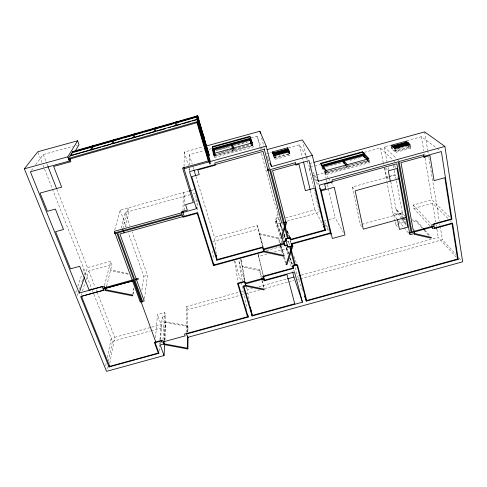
<?xml version="1.0" encoding="UTF-8"?>
<svg xmlns="http://www.w3.org/2000/svg" width="487" height="487" viewBox="0 0 487 487"><rect width="100%" height="100%" fill="white"/><g stroke="black" fill="none" stroke-linecap="round" stroke-linejoin="round"><path stroke-width="0.37" stroke-dasharray="2.44 1.83" d="M186.503 332.554L186.57 306.573L240.803 291.664M184.263 210.354L184.445 196.267L183.307 192.669L182.99 210.147M184.037 166.481L184.281 152.066L203.176 146.867M164.941 340.395L165.75 326.747L162.183 316.702L165.836 315.698L164.734 312.569L157.496 314.559L155.487 338.228M164.204 340.09L165.477 321.584L187.933 325.919L187.939 331.884M164.344 340.127L165.836 315.698M162.975 339.762L164.734 312.569M160.229 344.169L160.491 340.462M160.546 339.719L162.183 316.702M159.152 351.005L159.596 344.966M159.651 344.212L159.76 342.696M159.98 339.676L161.075 324.573L157.496 314.559M144.505 298.689L147.482 275.301L132.038 231.818M141.875 290.282L143.811 276.312L128.27 232.853M132.89 294.385L133.864 288.438M132.951 294.373L133.925 288.432M109.752 363.284L114.774 337.296L97.388 292.857M106.97 369.158L107.688 365.506M108.552 361.123L112.448 341.393L92.341 290.337M105.649 365.816L106.251 362.839M107.304 357.628L111.219 338.276M125.5 226.93L129.104 211.492L127.85 207.931L123.101 227.539M106.623 286.07L111.943 264.636L110.683 261.276L87.526 267.649L84.762 276.111M121.36 228.068L125.202 212.563L190.271 194.66M104.504 285.419L110.683 261.276M114.755 229.834L120.119 210.055L188.42 191.263M187.751 331.824L187.933 325.919M262.615 246.799L259.346 234.393L259.565 233.65L278.461 237.863L280.086 242.806M259.516 270.51L259.735 269.798L242.368 266.097L242.155 266.815L259.516 270.51L261.19 277.693M280.128 236.049L275.173 221.372L278.059 211.93M280.725 235.538L275.965 221.555L278.187 214.292M279.623 242.843L278.229 238.6L278.461 237.863M281.273 242.97L283.495 235.86M282.046 243.141L284.938 233.9M81.122 295.183L81.579 293.758M82.486 290.916L85.663 280.95M85.889 280.238L88.835 270.991L111.943 264.636M77.36 295.566L78.066 293.43M79.478 289.144L80.891 284.858M81.828 282.003L82.772 279.148M84.184 274.863L85.128 272.008M75.686 292.736L76.642 289.905M77.835 286.368L81.901 274.333M82.857 271.502L83.813 268.672M400.691 218.006L400.965 217.263M422.095 228.001L416.616 221.78L416.896 221.043L411.825 219.844M31.265 170.584L33.487 167.607M35.709 164.63L43.27 154.513L73.19 146.277M76.112 145.473L77.567 145.071M91.063 150.69L92.189 150.38M189.443 165.038L189.34 154.763L204.607 150.556M208.972 149.357L211.882 148.559M251.146 137.748L256.959 136.147L261.105 146.55M217.75 149.862L229.383 146.654M237.382 144.456L246.836 141.851M215.692 150.739L230.205 146.745M233.833 145.747L248.352 141.747M213.592 154.428L217.257 153.417M220.921 152.407L234.85 148.578M213.635 154.732L252.443 143.732M214.913 154.963L232.713 150.063M233.79 149.765L251.59 144.864M214.073 156.09L252.887 145.406M213.3 153.582L214.45 157.538L253.301 146.843L252.418 143.525M266.535 153.862L271.649 152.455M288.462 147.829L299.42 144.809L306 155.572M273.353 155.834L274.93 159.389L290.307 155.158L289.497 151.865M192.073 190.259L195.725 189.254M193.187 193.856L196.833 192.858M309.537 163.577L313.202 162.567M310.389 167.23L314.036 166.225M314.766 166.024L319.874 164.618M364.367 152.376L380.414 147.963L392.455 159.59M387.165 162.433L384.225 146.916L390.793 145.108M406.858 140.688L421.456 136.67L436.541 147.957M392.753 147.671L391.731 147.951L395.42 151.323L410.602 147.141L408.903 145.735M325.931 166.998L341.935 162.597M349.934 160.393L362.298 156.997M391.585 147.159L391.932 149.04L394.062 148.456M397.702 148.632L400.594 147.841M396.576 149.314L410.322 145.534L410.791 148.249L395.627 152.425L391.932 149.04M325.706 171.808L368.44 160.046M326.728 171.996L346.835 166.469M347.888 166.177L367.995 160.643M312.63 176.02L324.786 172.678L328.086 177.749M321.834 167.631L326.32 174.51L369.706 162.573L369.164 159.852M384.748 167.711L386.55 177.11L395.018 174.784L397.447 177.28M361.622 226.632L360.38 224.744L352.32 186.941L388.042 177.116M388.772 176.915L395.334 175.107L396.168 179.587M282.43 229.675L278.387 217.762L279.629 217.427M216.155 253.599L214.566 237.394L257.398 225.615L263.065 246.854M280.725 234.35L276.232 220.434L278.899 219.704M285.485 217.89L314.955 209.787L322.784 225.037M212.624 241.613L258.341 229.036M277.14 223.868L279.8 223.137L282.509 230.801M287.105 221.128L319.484 212.222L314.292 190.295M279.8 223.137L280.354 225.238L282.819 224.562M324.64 220.696L326.028 220.313M328.816 219.546L335.074 217.823L343.512 232.469M143.811 276.312L147.482 275.301M390.811 181.651L396.132 209.739L396.747 209.568L403.096 217.092M429.796 225.773L413.901 208.442L413.293 205.021L431.999 199.877L449.818 217.239M287.074 241.869L288.535 241.467L289.826 245.034M386.842 181.432L393.119 214.158L397.392 212.983L401.191 217.537M413.901 208.442L432.572 203.31L448.229 218.754M405.044 216.258L402.098 212.807L393.825 215.084L394.951 220.958M266.298 250.616L283.471 245.898M361.829 224.343L402.42 213.184L396.308 180.336M242.313 280.883L239.014 261.689L241.449 261.02L240.87 259.035M263.199 275.143L258.646 256.29L267.436 253.873M274.035 252.059L286.496 248.632L288.201 253.581M395.091 221.695L395.657 224.635L403.881 222.376L406.505 225.536M241.534 291.463L243.737 290.861M249.77 303.322L247.317 289.875L252.418 288.474M258.974 286.673L286.666 279.057M301.203 275.064L438.257 237.4L456.739 257.733M187.641 332.134L187.629 309.708L240.335 295.225M241.065 295.019L244.73 294.014M245.46 293.813L260.101 289.789M264.496 288.584L287.92 282.143M288.651 281.943L293.777 280.536M297.435 279.532L299.633 278.929M300.363 278.728L442.379 239.695L456.063 254.622M114.774 337.296L150.946 327.355M151.67 327.161L161.075 324.573M112.448 341.393L150.416 330.959M151.147 330.758L165.75 326.747M165.3 322.266L187.751 326.594M128.105 273.438L110.64 269.871L110.476 270.602L129.39 274.461M259.346 234.393L278.229 238.6M275.173 221.372L275.965 221.555M404.313 218.864L405.756 219.205M412.994 220.921L416.616 221.78M437.143 148.407L440.765 151.116M406.834 144.937L410.791 148.249M407.875 146.015L409.561 147.427L409.281 145.82M394.872 149.594L396.461 151.037L396.266 149.966M384.225 146.916L396.643 158.61M397.185 159.121L398.804 160.649M393.003 160.12L394.64 161.702M450.39 220.885L451.467 221.95M394.099 165.604L396.034 167.516M385.54 167.954L387.865 170.377M413.293 205.021L431.226 224.355M386.55 177.11L388.882 179.636M459.101 257.94L461.639 260.703M368.464 160.339L369.487 161.465L326.071 173.409L322.175 167.449M367.235 159.852L369.706 162.573M366.906 160.065L368.434 161.757L368.111 160.138M416.896 221.043L422.88 227.819M424.877 230.071L430.368 236.28M424.086 230.26L428.572 235.355M403.583 217.671L405.537 219.99M396.132 209.739L402.463 217.269M402.95 217.847L405.872 221.323M401.665 218.109L405.945 223.229M401.172 218.584L406.481 224.97M393.119 214.158L397.13 219.144M398.865 221.214L403.656 227.094M404.137 227.685L408.447 232.981M395.657 224.635L398.183 227.825M347.158 165.83L348.059 166.98L347.712 165.373M346.117 166.116L347.006 167.272L346.781 166.195M352.32 186.941L354.743 190.259M326.339 171.929L327.124 173.122L326.759 171.515M328.5 178.382L330.563 181.554M330.971 182.187L333.449 185.991M306.384 156.205L308.703 159.998M309.976 167.175L308.07 163.979L302.89 142.094M313.019 172.288L316.447 178.041M310.463 170.225L308.935 167.631L313.604 187.367M313.525 175.417L318.882 184.506M314.133 178.595L318.273 185.681M288.487 151.11L290.021 153.995L274.631 158.232L273.323 155.286M288.456 151.676L290.307 155.158M287.75 151.974L288.968 154.288L288.566 152.662M324.409 221.573L328.634 229.59M324.999 224.422L329.2 232.457M329.553 233.127L330.606 235.136M274.893 156.175L275.685 157.94L275.271 156.321M267.32 156.37L268.994 160.454M267.777 158.908L269.749 163.76M261.379 147.244L262.207 149.326M38.047 152.468L41.931 162.329M43.039 165.142L52.194 188.384M52.468 189.09L92.067 289.631M43.27 154.513L46.588 162.999M46.862 163.705L47.969 166.536M56.821 189.163L87.526 267.649M88.835 270.991L95.184 287.214M96.286 290.033L97.114 292.151M287.336 230.844L289.43 236.487M287.257 230.984L289.29 236.469M287.336 231.453L289.436 237.126M290.416 240.864L290.928 242.252M290.222 240.998L290.757 242.459M293.947 256.442L296.522 263.577M278.272 213.409L274.504 202.957L261.397 153.034M252.284 143.702L252.99 145.692L214.116 156.394L213.83 154.288M120.119 210.055L126.23 227.155M252.108 143.495L253.301 146.843M278.387 217.762L282.411 229.091M284.171 234.046L285.674 238.295M284.195 234.661L285.461 238.222M125.202 212.563L130.011 226.114M283.982 234.984L284.968 237.772M286.441 241.954L287.184 244.048M280.354 225.238L282.332 230.85M283.811 235.063L284.804 237.869M286.283 242.076L287.026 244.182M302.549 290.386L297.539 276.074L295.049 266.499M251.213 143.994L251.913 145.99L251.469 144.316M286.612 247.481L288.602 253.21M290.337 258.22L292.322 263.948M286.344 247.402L288.523 253.703M289.978 257.903L292.157 264.197M289.662 257.818L292.097 264.879M293.807 269.828L294.294 271.241M276.232 220.434L281.133 234.722M282.363 238.295L283.093 240.438M282.399 239.245L283.117 241.339M186.57 306.573L187.629 309.708M281.017 245.631L284.037 254.811M283.446 254.354L280.938 246.696L280.159 246.525L282.649 254.184M284.359 257.142L285.96 262.018M280.549 245.673L283.331 254.165M283.556 256.966L285.595 263.23M184.281 152.066L188.463 165.653M189.34 168.514L190.003 170.657M189.34 154.763L192.219 164.186M193.102 167.084L193.765 169.257M195.975 176.507L214.566 237.394M234.813 260.819L240.974 281.559M241.187 282.277L243.524 290.142M239.014 261.689L244.547 280.482M246.465 286.983L247.317 289.875M214.712 154.434L215.193 156.096L214.895 153.989M258.086 254.305L258.646 256.29M232.476 149.229L232.944 150.897L232.439 148.797M233.553 148.931L234.022 150.599L233.675 149.205M257.398 225.615L262.992 246.745M256.959 136.147L259.662 146.423M259.851 147.159L260.429 149.363M286.496 248.632L288.024 254.464M289.558 260.295L291.47 267.582M261.58 137.833L264.051 147.324M264.24 148.054L264.812 150.246M288.535 241.467L289.491 245.15M273.919 155.45L274.93 159.389M258.061 254.415L263.083 275.258M299.42 144.809L303.304 161.051M310.365 190.587L314.955 209.787M259.735 269.798L261.586 277.687M262.256 280.555L263.936 287.726M261.866 280.567L263.54 287.75M324.786 172.678L326.308 179.338M326.473 180.08L327.319 183.782M327.489 184.518L335.074 217.823M325.456 170.7L326.32 174.51M325.499 171.485L325.858 173.086L369.207 161.16L368.994 160.083M380.414 147.963L383.701 165.069M384.267 168.045L386.696 180.689M396.747 209.568L397.392 212.983M388.145 167.607L388.565 169.823M393.259 165.367L394.068 169.713M394.208 170.438L395.018 174.784M402.098 212.807L403.193 218.693M403.333 219.43L403.881 222.376M391.84 147.171L392.035 148.231M394.927 148.608L395.627 152.425M394.914 149.966L395.109 151.037L410.267 146.867L409.987 145.254M241.449 261.02L245.04 280.908M240.742 259.175L244.681 280.896M243.865 291.61L246.939 309.592M421.456 136.67L423.812 150.8M424.311 153.77L424.561 155.262M425.054 158.232L431.999 199.877M432.572 203.31L435.658 221.835M436.151 224.799L436.401 226.285M436.894 229.249L438.257 237.4M424.658 131.898L427.61 149.868M427.732 150.617L428.347 154.361M428.84 157.35L439.304 220.982M439.798 223.977L440.041 225.475M440.163 226.224L442.379 239.695M234.618 260.862L237.979 282.156M214.061 154.702L214.45 157.538M212.679 250.768L213.397 258.981M197.077 198.927L197.6 211.827M195.938 195.244L196.267 204.23M189.473 168.709L189.492 170.176M289.625 152.37L274.218 156.607L274.084 156.309L274.498 157.934L289.868 153.703L289.467 152.078L289.625 152.37"/><path stroke-width="0.73" d="M182.978 210.908L182.954 212.429L184.183 216.289M289.436 237.126L290.489 239.969L325.511 230.339L309.093 160.631L272.568 170.681L285.851 222.048L280.835 238.149L281.675 238.332L286.697 222.236L285.851 222.048L281.79 223.162L263.035 151.402L189.504 171.643L216.806 260.228L263.187 247.475L264.197 251.128L263.96 251.913L284.024 256.29L284.268 255.517L264.197 251.128L213.915 264.952L197.631 212.588L119.893 233.973L144.213 300.954L140.244 302.043L114.36 231.301L196.431 208.722L184.001 168.752L184.025 167.236M75.296 150.964L79.028 144.669L77.603 140.792L37.767 151.761L24.35 168.812L106.537 371.35L164.04 355.553L164.716 344.181M187.945 337.101L187.769 348.99L163.93 344.546L164.302 340.863M176.933 121.604L176.708 125.007L175.582 125.317L175.825 121.908L176.933 121.604L177.268 122.687M156.132 127.551L155.469 131.082L154.342 131.393L155.03 127.856L156.132 127.551L156.479 128.629M187.964 348.284L164.119 343.828L162.926 340.516L155.109 342.665L158.987 353.27L109.033 366.997L109.319 365.512M106.056 288.255L106.428 286.776M135.343 133.499L134.235 137.151L133.109 137.462L134.235 133.803L135.343 133.499L135.703 134.576M280.603 245.101L281.048 243.683M304.552 296.114L306.305 301.124L458.243 259.376L452.551 223.016L432.359 228.567L431.738 224.909L451.973 219.345L441.368 151.567L400.965 162.682L413.177 230.01L413.84 229.827L414.498 233.474L414.206 234.253L431.062 238.18L431.366 237.412L414.498 233.474L409.884 234.74L396.832 163.821L319.265 185.157L330.393 232.932L291.439 243.64L292.017 245.886L286.052 264.624L286.873 264.8L292.851 246.075L291.835 243.33M109.033 366.997L80.672 296.607L105.691 289.728L132.829 295.116L132.647 295.871L105.521 290.495L105.691 289.728L104.315 286.149L79.235 293.046L84.531 276.817M79.235 293.046L30.371 171.771L69.331 161.045L70.451 159.152M70.585 155.353L73.013 151.323M197.43 119.218L197.838 122.432L68.637 159.377L68.314 158.537L70.067 155.639L197.43 119.218L197.685 120.064M24.35 168.812L67.754 156.863L77.603 140.792M154.829 128.44L72.204 152.072L72.496 151.585L197.211 115.912L197.235 116.308L156.29 128.02M154.927 128.745L72.32 152.37L70.274 156.181M156.394 128.325L197.332 116.612M73.878 152.206L92.153 146.983M94.344 146.356L111.888 141.333M114.81 140.5L122.121 138.411M123.582 137.991L132.354 135.483M135.276 134.643L142.588 132.555M144.049 132.135L152.821 129.627M157.21 128.373L163.054 126.699M164.515 126.285L173.287 123.777M176.945 122.73L183.52 120.849M184.987 120.429L195.951 117.294M71.632 155.505L80.361 153.009M81.816 152.595L90.545 150.099M92.006 149.679L100.736 147.184M102.191 146.77L110.92 144.268M112.381 143.854L145.126 134.491M146.581 134.071L155.31 131.575M156.765 131.161L165.501 128.665M168.411 127.831L170.59 127.204M172.045 126.79L180.78 124.295M182.235 123.875L190.965 121.379M192.42 120.965L196.791 119.717M68.314 158.537L197.576 121.573M197.74 115.65L196.632 115.955L196.827 119.242L197.959 118.925L197.74 115.65L198.282 120.039M197.418 119.674L200.035 127.57M198.142 121.884L197.272 122.121L209.605 163.949L210.457 163.711L198.142 121.884L197.984 119.522L210.128 160.807M206.086 146.063L259.869 131.259L266.212 146.124L271.509 166.578L312.325 155.347L318.352 181.237L444.887 146.429L462.65 261.811L187.641 337.369L186.503 334.039L248.218 317.086L247.834 314.833M212.362 146.63L249.892 136.293L252.242 142.861L213.3 153.582L212.362 146.63L212.916 148.541M212.709 148.584L250.513 138.174L250.038 136.841L212.521 147.171L213.513 151.341L213.318 149.911M212.916 149.436L250.762 139.02M231.538 145.187L214.201 149.959L214.609 152.821M184.001 168.752L266.212 146.124M266.979 149.649L302.372 139.909L312.325 155.347M272.361 151.956L287.5 147.786L289.339 151.207L273.919 155.45L272.361 151.956L272.69 153.247M272.781 153.387L287.933 149.217M273.889 153.399L286.959 149.801L287.774 149.941L274.455 153.588L274.765 154.61L274.157 154.397L273.889 153.399L274.491 153.6M273.925 153.411L287.007 149.807M274.68 153.74L287.233 150.617M273.779 154.495L275.222 154.099M276.336 153.801L287.458 150.733M274.631 154.586L288.048 150.958L287.726 149.935M274.071 155.633L287.738 151.871M189.151 191.062L191.342 190.46M313.932 162.366L424.658 131.898L444.887 146.429M362.529 151.767L320.58 163.309L325.456 170.7L368.939 158.738L362.529 151.767L362.827 153.259M406.17 141.175L391.238 145.284L394.927 148.608L410.127 144.426L406.17 141.175L406.499 143.056M363.935 153.715L321.688 165.337L320.702 163.839L362.638 152.297L363.935 153.715L364.258 155.316M391.438 146.374L406.365 142.265L407.491 143.196M321.816 165.884L364.045 154.263L368.653 159.292M392.455 146.447L406.688 142.533M405.683 143.117L392.79 146.666L395.292 146.751L408.392 143.148L408.642 144.146L409.756 145.065M322.01 166.189L364.306 154.549M392.936 146.666L405.841 143.117M394.403 146.794L405.348 143.781L407.132 143.805M323.216 166.694L342.818 161.3L345.94 165.318M343.84 161.014L363.442 155.621L366.985 159.529M402.159 145.351L404.247 144.773M394.166 147.64L395.59 147.251M393.66 147.677L395.541 147.75L408.642 144.146L407.284 144.128M394.774 148.255L406.834 144.937M398.902 178.778L355.151 190.813L363.284 229.158L406.03 217.403M133.383 280.707L103.08 289.041L103.524 290.191L81.469 296.254L109.685 366.376L158.287 353.026L154.373 342.343L161.16 340.474L161.812 342.282L185.151 335.872L184.53 334.058L247.512 316.751L237.486 283.276L244.419 281.364L244.985 283.288L263.23 278.272L262.688 276.348L292.906 268.039L292.468 266.377L294.623 265.786L289.613 246.538L287.433 247.134L286.989 245.43L285.114 245.947L284.591 243.95L263.181 249.837L263.735 251.822L213.501 265.634L197.205 213.306L183.045 217.208L182.369 215.108L117.684 232.908L134.619 279.404L138.18 278.424L138.436 279.142L134.881 280.122L142.752 301.739L141.96 301.958L134.077 280.342L103.019 288.882L133.383 280.707L155.755 341.959M290.489 239.969L289.954 237.893L285.93 239.001L286.466 241.071L283.586 241.862L284.548 245.533L287.427 244.742L288.012 246.988L292.017 245.886L292.851 246.075M331.093 233.303L292.151 244.011L292.596 245.716L290.416 246.319L295.414 265.567L297.569 264.977L306.737 300.479L457.603 259.023L452.058 223.703L434.556 228.513L434.221 226.522L409.22 233.395L409.086 232.664L411.065 232.122L398.196 161.775L332.079 179.965L332.542 182.01L324.652 184.183L325.687 188.688L321.018 189.973L332.353 238.484L344.979 235.014L334.271 187.258L321.274 190.831L319.77 188.256M306.305 301.124L296.778 264.289L292.821 265.378L293.606 268.398L263.43 276.695L264.423 280.22L294.538 271.947L302.439 302.183L252.083 316.02L243.202 286.052L245.832 285.333L264.277 289.162L264.039 289.905L245.606 286.082L245.832 285.333L244.797 281.815L238.21 283.629L248.218 317.086M287.397 278.862L293.953 277.054L302.439 302.183M299.006 275.672L300.467 275.265M164.119 343.828L160.174 344.912L164.04 355.553M405.068 143.281L408.392 143.148M393.405 146.496L395.919 146.581L396.162 147.579L394.275 147.506M287.227 150.8L288.048 150.958M274.51 153.228L275.125 153.423L275.399 154.44L274.778 154.227M405.342 142.545L406.468 143.482M407.595 144.414L408.715 145.351M406.182 144.602L407.309 145.546M392.461 146.088L395.639 148.949M363.022 154.549L367.6 159.578M457.238 258.28L458.243 259.376M364.873 157.812L363.345 156.126L363.132 155.073M423.38 228.379L424.378 229.511M343.67 160.229L347.268 164.801M346.22 165.087L342.647 160.509L342.988 162.086L344.327 163.815M322.838 165.604L326.369 170.925M323.605 167.278L324.385 168.459M322.205 166.475L323.368 168.252M317.591 179.959L318.352 181.237M289.315 151.798L287.78 148.931L272.653 153.095L273.694 155.438M286.746 149.217L287.963 151.512M287.141 150.818L287.75 151.974M323.465 226.358L325.511 230.339M275.009 155.737L273.688 152.808L274.096 154.409M270.388 163.857L271.509 166.578M47.969 166.536L56.547 188.457M67.754 156.863L69.331 161.045M69.799 159.042L70.81 161.714L53.649 166.438L61.685 187.142L40.074 193.089L47.397 211.291L55.396 209.093L63.499 229.499L55.591 231.672L70.536 268.83L79.716 266.304L89.133 290.106L102.112 286.533L102.745 288.164L133.815 279.623L116.856 233.133L114.786 233.705L114.506 232.938L182.12 214.341L181.31 211.802L187.306 210.153L185.559 204.625L193.333 202.482L182.588 168.015L208.308 160.935L197.01 122.663M290.989 243.092L292.017 245.886M122.754 228.993L124.13 232.81M252.077 142.703L250.665 138.746L212.874 149.15L213.446 153.332M251.103 140.378L252.047 143.038M251.158 140.816L251.87 142.825M285.711 238.934L286.466 241.071M287.275 244.882L288.012 246.988M251.237 143.653L249.618 139.038L250.05 140.67M251.115 143.513L249.928 140.122L232.591 144.895L233.443 148.377M292.882 266.298L293.606 268.398M280.317 243.512L280.78 244.924M193.984 169.981L195.756 175.783M197.789 116.229L209.258 155.304M198.026 117.349L209.1 155.061M197.929 118.158L209.014 155.87M197.959 118.925L199.585 124.757M200.011 126.212L202.994 136.36M203.846 139.264L206.409 147.969M206.835 149.418L208.539 155.219M200.461 129.018L201.527 132.641M201.953 134.089L204.936 144.225M205.362 145.674L208.345 155.816M198.83 125.549L199.475 127.722M231.617 145.461L231.313 144.371L232.378 148.669M232.664 145.169L232.36 144.085L233.383 148.237M287.415 151.128L287.147 150.118L286.338 149.972L286.606 150.97M263.443 248.279L263.82 249.703M292.614 271.953L293.953 277.054M259.869 131.259L260.442 133.45M395.292 146.751L395.541 147.75M407.771 143.318L408.021 144.322M287.5 147.786L288.298 151.031M263.376 275.867L264.423 280.22M303.48 161.794L310.189 189.851M261.75 278.4L262.091 279.836M390.282 181.152L388.328 170.864L397.002 168.478L407.82 227.119L399.443 229.426L397.605 219.722M250.446 307.06L252.083 316.02M245.302 282.375L245.57 283.854M424.682 156.004L424.932 157.49M436.522 227.021L436.772 228.506M214.597 151.889L214.797 153.289M213.927 148.864L214.615 153.734M213.349 150.775L213.537 152.175M216.301 255.072L216.806 260.228M204.418 140.92L203.761 136.165L204.102 139.836M213.787 263.461L213.915 264.952M196.377 207.225L196.431 208.722M187.757 337.047L187.769 348.99M187.641 335.872L187.641 337.369M114.561 139.44L113.008 143.221L111.882 143.531L113.453 139.745L114.561 139.44M93.784 145.382L91.793 149.29L90.667 149.6L92.682 145.686L93.784 145.382M264.307 149.296L214.81 162.92L215.455 165.136L197.838 169.981L199.226 174.565L191.708 176.635L217.226 259.541L262.426 247.116L262.98 249.107L284.396 243.22L283.872 241.217L285.747 240.7L285.297 238.983L287.488 238.38L269.634 169.774L267.491 170.365L267.26 169.47L269.402 168.879L264.307 149.296M295.329 162.707L270.474 169.543L288.298 238.155L290.489 237.553L290.934 239.275L324.805 229.961L314.919 188.061L305.379 190.685L298.975 164.229L295.907 165.075L295.329 162.707M408.228 143.141L395.14 146.745L395.389 147.744L408.477 144.146L408.228 143.141M423.422 154.836L399.023 161.55L411.856 231.903L434.1 225.791L433.765 223.795L451.315 218.967L444.844 177.706L434.081 180.665L429.978 155.578L423.83 157.271L423.422 154.836M263.43 278.978L245.192 283.988L245.758 285.899L243.92 286.405L252.497 315.381L294.787 303.76L287.007 274.565L263.972 280.896L263.43 278.978"/></g></svg>
